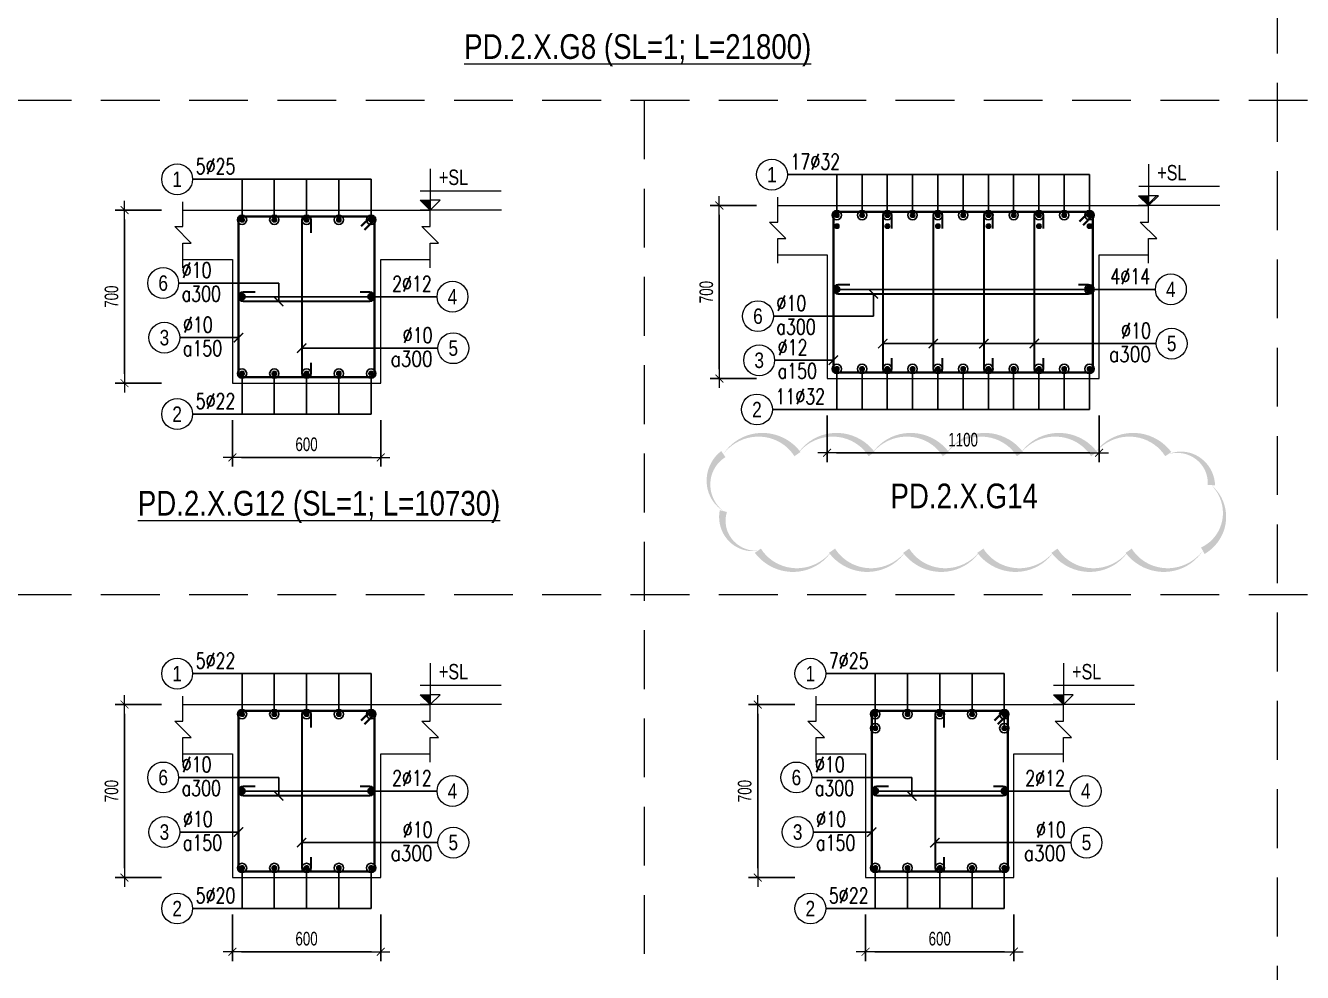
# Model space of a CAD drawing. Header units: millimetres. Extents: x 0 to 264070, y -218202 to 27271.
# Drawn here: x 232858 to 238024, y -173451 to -169621 of the extents above; entities that cross this region are included whole.
import ezdxf
from ezdxf.enums import TextEntityAlignment as Align

# ---------------------------------------------------------------- set-up
doc = ezdxf.new("R2010")
doc.units = ezdxf.units.MM
doc.header["$PDMODE"] = 3
doc.linetypes.add('HIDDEN2', pattern=[4.762499999999999, 3.175, -1.5875])
doc.layers.get('0').update_dxf_attribs({"lineweight": 20})
doc.layers.get('Defpoints').update_dxf_attribs({"color": 151, "lineweight": 9})
doc.layers.add('2020-08-14', color=6, linetype='Continuous', lineweight=20, plot=False)
for name, color, linetype, lineweight in [('NDC_S_ANNO', 7, 'Continuous', 20), ('NDC_S_CONTINUOUS', 3, 'Continuous', 20), ('NDC_S_DIM', 1, 'Continuous', 15), ('NDC_S_HIDDEN', 8, 'HIDDEN2', 13), ('NDC_S_REBAR', 4, 'Continuous', 35), ('NDC_S_STIRRUP', 4, 'Continuous', 40), ('NDC_S_TEXT SYMBOL', 7, 'Continuous', 20), ('NDC_S_THIN LINE', 8, 'Continuous', 9), ('NDC_S_VN TEXT', 7, 'Continuous', 20)]:
    doc.layers.add(name, color=color, linetype=linetype, lineweight=lineweight)
doc.styles.add('ARIAL', font='arial.ttf', dxfattribs={"width": 0.8})
doc.styles.add('NDC_ANNO', font='', dxfattribs={"width": 0.8})
doc.styles.add('NDC_DIM', font='', dxfattribs={"width": 0.75})
doc.styles.add('NDC_EN TXT', font='romans.shx', dxfattribs={"width": 0.8})
doc.styles.get('NDC_ANNO').set_extended_font_data('Dotum')
doc.styles.get('NDC_DIM').set_extended_font_data('Dotum')
doc.dimstyles.new('NDC_dim_25', dxfattribs={"dimscale": 25, "dimtxt": 2.2, "dimasz": 1.5, "dimexe": 1.5, "dimexo": 2.5, "dimgap": 1, "dimtad": 1, "dimdec": 0, "dimzin": 0, "dimdsep": 46, "dimtxsty": 'NDC_DIM', "dimblk": 'DIMMARK', "dimcen": 0.09, "dimdle": 1.2, "dimclrd": 1, "dimclre": 1, "dimclrt": 3, "dimadec": 0, "dimazin": 0, "dimtfac": 1, "dimtdec": 0, "dimtix": 1, "dimtofl": 0, "dimtmove": 0, "dimatfit": 3, "dimfxl": 6, "dimfxlon": 1, "dimtolj": 1, "dimtzin": 0, "dimarcsym": 0})

# ---------------------------------------------------------------- blocks, each defined once
blk = doc.blocks.new('kata_block_TD')
at = {"color": 6, "linetype": 'ByBlock', "lineweight": -2, "style": 'ARIAL', "width": 0.8}
blk.add_attdef('SECTDET2', text='', height=5, dxfattribs=at).set_placement((0, 7.970649532882817), align=Align.CENTER)
at = {"color": 0, "linetype": 'ByBlock', "lineweight": -2, "style": 'ARIAL', "width": 0.8}
blk.add_attdef('SECTDET1', text='', height=5, dxfattribs=at).set_placement((0, 1.470649532882817), align=Align.CENTER)
at = {"color": 3, "lineweight": 25, "style": 'ARIAL', "width": 0.8}
blk.add_attdef('SSCALE', text='', height=2.5, dxfattribs=at).set_placement((0, -3.998868953555331), align=Align.CENTER)
blk = doc.blocks.new('kata_block_CT')
at = {"layer": 'NDC_S_ANNO'}
blk.add_hatch(color=3, dxfattribs=at).paths.add_polyline_path([(0, 1.596954857557648), (-1.612010908633238, 1.596954857557648), (0, 0)])
at = {"layer": 'NDC_S_ANNO', "ltscale": 50}
h = blk.add_hatch(dxfattribs=at)
h.set_pattern_fill('ANSI31', color=256, scale=1.406250541793835, style=0)
h.set_pattern_definition([(45.00000000000001, (0, 5.456968210637569e-12), (-3.157122508925224, 3.157122508925225), [])])
h.paths.add_polyline_path([(0, 1.596954857557648), (0, 0), (1.612010908924276, 1.596954857557648)])
for p, q in [((-1.592704896858777, 3.140833880479477), (11.46947077315417, 3.140833880479477)), ((11.56125648126181, 5.456968210637569e-12), (-1.63869572513795, 5.456968210637569e-12))]:
    blk.add_line(p, q, dxfattribs=at)
for points in [[(0, 6.69495074864426), (0, 0)], [(0, 0), (-1.612010908924276, 1.596954857557648), (0, 1.596954857557648)], [(0, 0), (1.612010908924276, 1.596954857557648), (0, 1.596954857557648)]]:
    blk.add_lwpolyline(points, dxfattribs=at)
at = {"layer": 'NDC_S_ANNO', "color": 8, "ltscale": 50}
blk.add_lwpolyline([(0, 0), (-1.612010908633238, 1.596954857557648), (0, 1.596954857557648)], dxfattribs=at)
at = {"layer": 'NDC_S_TEXT SYMBOL', "color": 3, "style": 'NDC_ANNO', "width": 0.8}
blk.add_attdef('CT', (1.409564409346785, 4.068271311703938), '', height=2.5, dxfattribs=at)
blk = doc.blocks.new('DIMMARK')
at = {"layer": 'NDC_S_DIM', "color": 1}
blk.add_line((-1.5, 0), (1, 0), dxfattribs=at)
at = {"layer": 'NDC_S_DIM', "color": 2, "const_width": 0.1}
blk.add_lwpolyline([(-0.4242640687119285, -0.4242640687119285), (0.4242640687119285, 0.4242640687119285)], dxfattribs=at)
blk = doc.blocks.new('*D453')
at = {"layer": 'Defpoints', "color": 0, "transparency": 16777216}
for p in [(233695.0371410335, -171067.3845385319), (234295.0371410335, -171067.3845385319), (234295.0371410335, -171367.3845385319)]:
    blk.add_point(p, dxfattribs=at)
at = {"layer": 'NDC_S_DIM', "color": 1, "lineweight": -2, "transparency": 16777216}
for p, q in [((233695.0371410335, -171217.3845385319), (233695.0371410335, -171404.8845385319)), ((234295.0371410335, -171217.3845385319), (234295.0371410335, -171404.8845385319)), ((233732.5371410335, -171367.3845385319), (234257.5371410335, -171367.3845385319))]:
    blk.add_line(p, q, dxfattribs=at)
at = {"layer": 'NDC_S_DIM', "color": 1, "lineweight": -2, "transparency": 16777216, "xscale": 37.5, "yscale": 37.5, "zscale": 37.5, "rotation": 180}
blk.add_blockref('DIMMARK', (233695.0371410335, -171367.3845385319), dxfattribs=at)
at = {"layer": 'NDC_S_DIM', "color": 1, "lineweight": -2, "transparency": 16777216, "xscale": 37.5, "yscale": 37.5, "zscale": 37.5}
blk.add_blockref('DIMMARK', (234295.0371410335, -171367.3845385319), dxfattribs=at)
at = {"layer": 'NDC_S_DIM', "color": 3, "transparency": 16777216, "insert": (233995.0371410335, -171314.8845385319), "char_height": 55.00000000000001, "attachment_point": 5, "style": 'NDC_DIM'}
blk.add_mtext('\\A1;600', dxfattribs=at)
blk = doc.blocks.new('*D454')
at = {"layer": 'Defpoints', "color": 0, "transparency": 16777216}
for p in [(233764.7102655778, -170367.3845385319), (233258.7102655778, -171067.3845385319), (233764.7102655778, -171067.3845385319)]:
    blk.add_point(p, dxfattribs=at)
at = {"layer": 'NDC_S_DIM', "color": 1, "lineweight": -2, "transparency": 16777216}
for p, q in [((233408.7102655778, -170367.3845385319), (233221.2102655778, -170367.3845385319)), ((233258.7102655778, -170404.8845385319), (233258.7102655778, -171029.8845385319)), ((233408.7102655778, -171067.3845385319), (233221.2102655778, -171067.3845385319))]:
    blk.add_line(p, q, dxfattribs=at)
at = {"layer": 'NDC_S_DIM', "color": 1, "lineweight": -2, "transparency": 16777216, "xscale": 37.5, "yscale": 37.5, "zscale": 37.5}
for p, rotation in [((233258.7102655778, -170367.3845385319), 90), ((233258.7102655778, -171067.3845385319), 270)]:
    blk.add_blockref('DIMMARK', p, dxfattribs=dict(at, rotation=rotation))
at = {"layer": 'NDC_S_DIM', "color": 3, "transparency": 16777216, "insert": (233206.2102655778, -170717.3845385319), "char_height": 55.00000000000001, "attachment_point": 5, "rotation": 90, "style": 'NDC_DIM'}
blk.add_mtext('\\A1;700', dxfattribs=at)
blk = doc.blocks.new('kata_block_THEP')
at = {"layer": 'NDC_S_REBAR', "color": 0}
for p, q in [((-0.5, 0), (0.5, 0)), ((-0.3535533905960619, 0.353553390592424), (0.3535533905960619, -0.353553390592424)), ((0.3535533905960619, 0.353553390592424), (-0.3535533905960619, -0.353553390592424)), ((0, 0.5), (0, -0.5))]:
    blk.add_line(p, q, dxfattribs=at)
at = {"layer": 'NDC_S_REBAR', "color": 0, "const_width": 0.08333333333333334}
blk.add_lwpolyline([(-0.5, -1.818989403545856e-12, 1), (0.5000000000145519, -1.818989403545856e-12, 1), (-0.5, -1.818989403545856e-12, 1)], format="xyb", dxfattribs=at)
blk = doc.blocks.new('*U240')
blk.add_circle((-2.5, 0), 2.5)
at = {"layer": 'NDC_S_VN TEXT', "color": 3, "style": 'NDC_EN TXT', "width": 0.75}
blk.add_attdef('DK1', (0.5, 0.8455043070534884), '', height=2.5, dxfattribs=at)
at = {"layer": 'NDC_S_VN TEXT', "color": 7, "style": 'ARIAL', "width": 0.8}
blk.add_attdef('SH2', text='', height=2.5, dxfattribs=at).set_placement((-2.5, 0), align=Align.MIDDLE)
blk = doc.blocks.new('*U241')
blk.add_circle((-2.5, 0), 2.5)
at = {"layer": 'NDC_S_VN TEXT', "color": 3, "style": 'NDC_EN TXT', "width": 0.75}
for tag, p in [('DK1', (0.5, 0.8455043070534884)), ('KC1', (0.5, -2.972544307831413))]:
    blk.add_attdef(tag, p, '', height=2.5, dxfattribs=at)
at = {"layer": 'NDC_S_VN TEXT', "color": 7, "style": 'ARIAL', "width": 0.8}
blk.add_attdef('SH2', text='', height=2.5, dxfattribs=at).set_placement((-2.5, 0), align=Align.MIDDLE)
blk = doc.blocks.new('*U239')
blk.add_circle((2.5, 0), 2.5)
at = {"layer": 'NDC_S_VN TEXT', "color": 3, "style": 'NDC_EN TXT', "width": 0.75}
blk.add_attdef('DK2', text='', height=2.5, dxfattribs=at).set_placement((-0.85, 0.8455043070534884), align=Align.RIGHT)
at = {"layer": 'NDC_S_VN TEXT', "color": 7, "style": 'ARIAL', "width": 0.8}
blk.add_attdef('SH3', text='', height=2.5, dxfattribs=at).set_placement((2.5, 0), align=Align.MIDDLE)
blk = doc.blocks.new('*U321')
blk.add_circle((2.5, 0), 2.5)
at = {"layer": 'NDC_S_VN TEXT', "color": 3, "style": 'NDC_EN TXT'}
for tag, width, p in [('DK2', 0.75, (-0.85, 0.8455043070534884)), ('KC2', 0.8, (-0.85, -2.972544307831413))]:
    blk.add_attdef(tag, text='', height=2.5, dxfattribs=dict(at, width=width)).set_placement(p, align=Align.RIGHT)
at = {"layer": 'NDC_S_VN TEXT', "color": 7, "style": 'ARIAL', "width": 0.8}
blk.add_attdef('SH3', text='', height=2.5, dxfattribs=at).set_placement((2.5, 0), align=Align.MIDDLE)
blk = doc.blocks.new('*D463')
at = {"layer": 'Defpoints', "color": 0, "transparency": 16777216}
for p in [(233764.7102655778, -172367.3845385296), (233258.7102655778, -173067.3845385296), (233764.7102655778, -173067.3845385296)]:
    blk.add_point(p, dxfattribs=at)
at = {"layer": 'NDC_S_DIM', "color": 1, "lineweight": -2, "transparency": 16777216}
for p, q in [((233408.7102655778, -172367.3845385296), (233221.2102655778, -172367.3845385296)), ((233258.7102655778, -172404.8845385296), (233258.7102655778, -173029.8845385296)), ((233408.7102655778, -173067.3845385296), (233221.2102655778, -173067.3845385296))]:
    blk.add_line(p, q, dxfattribs=at)
at = {"layer": 'NDC_S_DIM', "color": 1, "lineweight": -2, "transparency": 16777216, "xscale": 37.5, "yscale": 37.5, "zscale": 37.5}
for p, rotation in [((233258.7102655778, -172367.3845385296), 90), ((233258.7102655778, -173067.3845385296), 270)]:
    blk.add_blockref('DIMMARK', p, dxfattribs=dict(at, rotation=rotation))
at = {"layer": 'NDC_S_DIM', "color": 3, "transparency": 16777216, "insert": (233206.2102655778, -172717.3845385296), "char_height": 55.00000000000001, "attachment_point": 5, "rotation": 90, "style": 'NDC_DIM'}
blk.add_mtext('\\A1;700', dxfattribs=at)
blk = doc.blocks.new('*D464')
at = {"layer": 'Defpoints', "color": 0, "transparency": 16777216}
for p in [(233695.0371410335, -173067.3845385296), (234295.0371410335, -173067.3845385296), (234295.0371410335, -173367.3845385296)]:
    blk.add_point(p, dxfattribs=at)
at = {"layer": 'NDC_S_DIM', "color": 1, "lineweight": -2, "transparency": 16777216}
for p, q in [((233695.0371410335, -173217.3845385296), (233695.0371410335, -173404.8845385296)), ((234295.0371410335, -173217.3845385296), (234295.0371410335, -173404.8845385296)), ((233732.5371410335, -173367.3845385296), (234257.5371410335, -173367.3845385296))]:
    blk.add_line(p, q, dxfattribs=at)
at = {"layer": 'NDC_S_DIM', "color": 1, "lineweight": -2, "transparency": 16777216, "xscale": 37.5, "yscale": 37.5, "zscale": 37.5, "rotation": 180}
blk.add_blockref('DIMMARK', (233695.0371410335, -173367.3845385296), dxfattribs=at)
at = {"layer": 'NDC_S_DIM', "color": 1, "lineweight": -2, "transparency": 16777216, "xscale": 37.5, "yscale": 37.5, "zscale": 37.5}
blk.add_blockref('DIMMARK', (234295.0371410335, -173367.3845385296), dxfattribs=at)
at = {"layer": 'NDC_S_DIM', "color": 3, "transparency": 16777216, "insert": (233995.0371410335, -173314.8845385296), "char_height": 55.00000000000001, "attachment_point": 5, "style": 'NDC_DIM'}
blk.add_mtext('\\A1;600', dxfattribs=at)
blk = doc.blocks.new('*D465')
at = {"layer": 'Defpoints', "color": 0, "transparency": 16777216}
for p in [(236256.5480784021, -173067.3845385296), (236856.5480784021, -173067.3845385296), (236856.5480784021, -173367.3845385296)]:
    blk.add_point(p, dxfattribs=at)
at = {"layer": 'NDC_S_DIM', "color": 1, "lineweight": -2, "transparency": 16777216}
for p, q in [((236256.5480784021, -173217.3845385296), (236256.5480784021, -173404.8845385296)), ((236856.5480784021, -173217.3845385296), (236856.5480784021, -173404.8845385296)), ((236294.0480784021, -173367.3845385296), (236819.0480784021, -173367.3845385296))]:
    blk.add_line(p, q, dxfattribs=at)
at = {"layer": 'NDC_S_DIM', "color": 1, "lineweight": -2, "transparency": 16777216, "xscale": 37.5, "yscale": 37.5, "zscale": 37.5, "rotation": 180}
blk.add_blockref('DIMMARK', (236256.5480784021, -173367.3845385296), dxfattribs=at)
at = {"layer": 'NDC_S_DIM', "color": 1, "lineweight": -2, "transparency": 16777216, "xscale": 37.5, "yscale": 37.5, "zscale": 37.5}
blk.add_blockref('DIMMARK', (236856.5480784021, -173367.3845385296), dxfattribs=at)
at = {"layer": 'NDC_S_DIM', "color": 3, "transparency": 16777216, "insert": (236556.5480784021, -173314.8845385296), "char_height": 55.00000000000001, "attachment_point": 5, "style": 'NDC_DIM'}
blk.add_mtext('\\A1;600', dxfattribs=at)
blk = doc.blocks.new('*D466')
at = {"layer": 'Defpoints', "color": 0, "transparency": 16777216}
for p in [(236326.2212029464, -172367.3845385296), (235820.2212029464, -173067.3845385296), (236326.2212029464, -173067.3845385296)]:
    blk.add_point(p, dxfattribs=at)
at = {"layer": 'NDC_S_DIM', "color": 1, "lineweight": -2, "transparency": 16777216}
for p, q in [((235970.2212029464, -172367.3845385296), (235782.7212029464, -172367.3845385296)), ((235820.2212029464, -172404.8845385296), (235820.2212029464, -173029.8845385296)), ((235970.2212029464, -173067.3845385296), (235782.7212029464, -173067.3845385296))]:
    blk.add_line(p, q, dxfattribs=at)
at = {"layer": 'NDC_S_DIM', "color": 1, "lineweight": -2, "transparency": 16777216, "xscale": 37.5, "yscale": 37.5, "zscale": 37.5}
for p, rotation in [((235820.2212029464, -172367.3845385296), 90), ((235820.2212029464, -173067.3845385296), 270)]:
    blk.add_blockref('DIMMARK', p, dxfattribs=dict(at, rotation=rotation))
at = {"layer": 'NDC_S_DIM', "color": 3, "transparency": 16777216, "insert": (235767.7212029464, -172717.3845385296), "char_height": 55.00000000000001, "attachment_point": 5, "rotation": 90, "style": 'NDC_DIM'}
blk.add_mtext('\\A1;700', dxfattribs=at)
blk = doc.blocks.new('*D934')
at = {"layer": 'Defpoints', "color": 0, "transparency": 16777216}
for p in [(236101.0742228311, -171048.7023031486), (237201.0742228311, -171048.7023031486), (237201.0742228311, -171348.7023031486)]:
    blk.add_point(p, dxfattribs=at)
at = {"layer": 'NDC_S_DIM', "color": 1, "lineweight": -2, "transparency": 16777216}
for p, q in [((236101.0742228311, -171198.7023031486), (236101.0742228311, -171386.2023031486)), ((237201.0742228311, -171198.7023031486), (237201.0742228311, -171386.2023031486)), ((236138.5742228311, -171348.7023031486), (237163.5742228311, -171348.7023031486))]:
    blk.add_line(p, q, dxfattribs=at)
at = {"layer": 'NDC_S_DIM', "color": 1, "lineweight": -2, "transparency": 16777216, "xscale": 37.5, "yscale": 37.5, "zscale": 37.5, "rotation": 180}
blk.add_blockref('DIMMARK', (236101.0742228311, -171348.7023031486), dxfattribs=at)
at = {"layer": 'NDC_S_DIM', "color": 1, "lineweight": -2, "transparency": 16777216, "xscale": 37.5, "yscale": 37.5, "zscale": 37.5}
blk.add_blockref('DIMMARK', (237201.0742228311, -171348.7023031486), dxfattribs=at)
at = {"layer": 'NDC_S_DIM', "color": 3, "transparency": 16777216, "insert": (236651.0742228311, -171296.2023031486), "char_height": 55.00000000000001, "attachment_point": 5, "style": 'NDC_DIM'}
blk.add_mtext('\\A1;1100', dxfattribs=at)
blk = doc.blocks.new('*D935')
at = {"layer": 'Defpoints', "color": 0, "transparency": 16777216}
for p in [(236170.7473473754, -170348.7023031486), (235664.7473473754, -171048.7023031486), (236170.7473473754, -171048.7023031486)]:
    blk.add_point(p, dxfattribs=at)
at = {"layer": 'NDC_S_DIM', "color": 1, "lineweight": -2, "transparency": 16777216}
for p, q in [((235814.7473473754, -170348.7023031486), (235627.2473473754, -170348.7023031486)), ((235664.7473473754, -170386.2023031486), (235664.7473473754, -171011.2023031486)), ((235814.7473473754, -171048.7023031486), (235627.2473473754, -171048.7023031486))]:
    blk.add_line(p, q, dxfattribs=at)
at = {"layer": 'NDC_S_DIM', "color": 1, "lineweight": -2, "transparency": 16777216, "xscale": 37.5, "yscale": 37.5, "zscale": 37.5}
for p, rotation in [((235664.7473473754, -170348.7023031486), 90), ((235664.7473473754, -171048.7023031486), 270)]:
    blk.add_blockref('DIMMARK', p, dxfattribs=dict(at, rotation=rotation))
at = {"layer": 'NDC_S_DIM', "color": 3, "transparency": 16777216, "insert": (235612.2473473754, -170698.7023031485), "char_height": 55.00000000000001, "attachment_point": 5, "rotation": 90, "style": 'NDC_DIM'}
blk.add_mtext('\\A1;700', dxfattribs=at)

msp = doc.modelspace()

# ---------------------------------------------------------------- linework, layer by layer
at = {"layer": '2020-08-14'}
msp.add_lwpolyline([(235681.054904684, -171354.2061621585, 0, 30, -0.52056705), (235981.054904684, -171354.2061621585, 0, 30, -0.52056705), (236281.054904684, -171354.2061621585, 0, 30, -0.52056705), (236581.054904684, -171354.2061621585, 0, 30, -0.52056705), (236881.054904684, -171354.2061621585, 0, 30, -0.52056705), (237181.054904684, -171354.2061621585, 0, 30, -0.52056705), (237481.054904684, -171354.2061621585, 0, 30, -0.52056705), (237655.3865106055, -171479.874556237, 0, 30, -0.52056705), (237620.6661577059, -171745.1542033373, 0, 30, -0.52056705), (237320.6661577059, -171745.1542033373, 0, 30, -0.52056705), (237020.6661577059, -171745.1542033373, 0, 30, -0.52056705), (236720.6661577059, -171745.1542033373, 0, 30, -0.52056705), (236420.6661577059, -171745.1542033373, 0, 30, -0.52056705), (236120.6661577059, -171745.1542033373, 0, 30, -0.52056705), (235820.6661577059, -171745.1542033373, 0, 30, -0.52056705), (235681.054904684, -171584.7654563592, 0, 30, -0.52056705)], format="xyseb", close=True, dxfattribs=at)
at = {"layer": 'NDC_S_CONTINUOUS'}
for points in [[(235901.0742228311, -170348.7023031486), (236101.0742228311, -170348.7023031486), (236101.0742228311, -170348.7023031486), (237201.0742228311, -170348.7023031486), (237201.0742228311, -170348.7023031486), (237401.0742228311, -170348.7023031486)], [(233495.0371410335, -170367.3845385319), (233695.0371410335, -170367.3845385319), (233695.0371410335, -170367.3845385319), (234295.0371410335, -170367.3845385319), (234295.0371410335, -170367.3845385319), (234495.0371410335, -170367.3845385319)], [(235901.0742228311, -170548.7023031486), (236101.0742228311, -170548.7023031486), (236101.0742228311, -171048.7023031486), (237201.0742228311, -171048.7023031486), (237201.0742228311, -170548.7023031486), (237401.0742228311, -170548.7023031486)], [(233495.0371410335, -170567.3845385319), (233695.0371410335, -170567.3845385319), (233695.0371410335, -171067.3845385319), (234295.0371410335, -171067.3845385319), (234295.0371410335, -170567.3845385319), (234495.0371410335, -170567.3845385319)], [(233495.0371410335, -172367.3845385296), (233695.0371410335, -172367.3845385296), (233695.0371410335, -172367.3845385296), (234295.0371410335, -172367.3845385296), (234295.0371410335, -172367.3845385296), (234495.0371410335, -172367.3845385296)], [(236056.5480784021, -172367.3845385296), (236256.5480784021, -172367.3845385296), (236256.5480784021, -172367.3845385296), (236856.5480784021, -172367.3845385296), (236856.5480784021, -172367.3845385296), (237056.5480784021, -172367.3845385296)], [(233495.0371410335, -172567.3845385296), (233695.0371410335, -172567.3845385296), (233695.0371410335, -173067.3845385296), (234295.0371410335, -173067.3845385296), (234295.0371410335, -172567.3845385296), (234495.0371410335, -172567.3845385296)], [(236056.5480784021, -172567.3845385296), (236256.5480784021, -172567.3845385296), (236256.5480784021, -173067.3845385296), (236856.5480784021, -173067.3845385296), (236856.5480784021, -172567.3845385296), (237056.5480784021, -172567.3845385296)]]:
    msp.add_lwpolyline(points, dxfattribs=at)
at = {"layer": 'NDC_S_HIDDEN', "ltscale": 75}
for p, q in [((237921.9401738237, -165923.3971106931), (237921.9401738237, -179923.3971106772)), ((243044.9620485608, -169923.3971106886), (225114.385486981, -169923.3971106886)), ((235360.4292364552, -169923.3971106886), (235360.4292364552, -179923.3971106772)), ((243044.9620485608, -171923.3971106863), (225114.385486981, -171923.3971106863))]:
    msp.add_line(p, q, dxfattribs=at)
at = {"layer": 'NDC_S_REBAR'}
for points in [[(234013.4071831276, -170459.7292284652), (234013.4071831276, -170410.8160586554, 0.9999999999999999), (233976.5431831276, -170410.8160586554), (233976.5431831276, -171023.9525385319, 0.9999999999999999), (234013.4071831276, -171023.9525385319), (234013.4071831276, -170984.695647523, -0.414213562)], [(236362.7732193044, -170441.0469930819), (236362.7732193044, -170392.1338232721, 0.9999999999999999), (236325.9092193044, -170392.1338232721), (236325.9092193044, -171005.2703031485, 0.9999999999999999), (236362.7732193044, -171005.2703031485), (236362.7732193044, -170966.0134121397, -0.414213562)], [(236567.1732193044, -170441.0469930819), (236567.1732193044, -170392.1338232721, 0.9999999999999999), (236530.3092193044, -170392.1338232721), (236530.3092193044, -171005.2703031485, 0.9999999999999999), (236567.1732193044, -171005.2703031485), (236567.1732193044, -170966.0134121397, -0.414213562)], [(236771.5732193125, -170441.046993082), (236771.5732193125, -170392.1338232721, 0.9999999999999999), (236734.7092193125, -170392.1338232721), (236734.7092193125, -171005.2703031486, 0.9999999999999999), (236771.5732193125, -171005.2703031486), (236771.5732193125, -170966.0134121398, -0.414213562)], [(236975.9732193125, -170441.046993082), (236975.9732193125, -170392.1338232721, 0.9999999999999999), (236939.1092193125, -170392.1338232721), (236939.1092193125, -171005.2703031486, 0.9999999999999999), (236975.9732193125, -171005.2703031486), (236975.9732193125, -170966.0134121398, -0.414213562)], [(236193.4193926409, -170669.2703031486), (236144.5062228311, -170669.2703031486, 0.9999999999999999), (236144.5062228311, -170706.1343031487), (237157.642222831, -170706.1343031487, 0.9999999999999999), (237157.642222831, -170669.2703031486), (237118.3853318222, -170669.2703031486, -0.414213562)], [(233787.3823108434, -170698.9525385319), (233738.4691410335, -170698.9525385319, 0.9999999999999999), (233738.4691410335, -170735.816538532), (234251.6051410334, -170735.816538532, 0.9999999999999999), (234251.6051410334, -170698.9525385319), (234212.3482500246, -170698.9525385319, -0.414213562)], [(234013.4071831276, -172459.7292284629), (234013.4071831276, -172410.8160586531, 0.9999999999999999), (233976.5431831276, -172410.8160586531), (233976.5431831276, -173023.9525385296, 0.9999999999999999), (234013.4071831276, -173023.9525385296), (234013.4071831276, -172984.6956475207, -0.414213562)], [(236574.9181204962, -172459.729228463), (236574.9181204962, -172410.8160586531, 0.9999999999999999), (236538.0541204961, -172410.8160586531), (236538.0541204961, -173023.9525385296, 0.9999999999999999), (236574.9181204962, -173023.9525385296), (236574.9181204962, -172984.6956475208, -0.414213562)], [(233787.3823108434, -172698.9525385296), (233738.4691410335, -172698.9525385296, 0.9999999999999999), (233738.4691410335, -172735.8165385297), (234251.6051410334, -172735.8165385297, 0.9999999999999999), (234251.6051410334, -172698.9525385296), (234212.3482500246, -172698.9525385296, -0.414213562)], [(236348.8932482119, -172698.9525385296), (236299.9800784021, -172698.9525385296, 0.9999999999999999), (236299.9800784021, -172735.8165385297), (236813.116078402, -172735.8165385297, 0.9999999999999999), (236813.116078402, -172698.9525385296), (236773.8591873932, -172698.9525385296, -0.414213562)]]:
    msp.add_lwpolyline(points, format="xyb", dxfattribs=at)
at = {"layer": 'NDC_S_STIRRUP'}
for points in [[(234216.0371410335, -170432.3845385319), (234256.0371410335, -170392.3845385319, -0.414213562), (234270.0371410335, -170406.3845385319), (234270.0371410335, -171028.3845385319, -0.414213562), (234256.0371410335, -171042.3845385319), (233734.0371410335, -171042.3845385319, -0.414213562), (233720.0371410335, -171028.3845385319), (233720.0371410335, -170406.3845385319, -0.414213562), (233734.0371410335, -170392.3845385319), (234256.0371410335, -170392.3845385319, -0.414213562), (234270.0371410335, -170406.3845385319), (234230.0371410335, -170446.3845385319)], [(237122.0742228311, -170413.7023031486), (237162.0742228311, -170373.7023031486, -0.414213562), (237176.0742228311, -170387.7023031486), (237176.0742228311, -171009.7023031486, -0.414213562), (237162.0742228311, -171023.7023031486), (236140.0742228311, -171023.7023031486, -0.414213562), (236126.0742228311, -171009.7023031486), (236126.0742228311, -170387.7023031486, -0.414213562), (236140.0742228311, -170373.7023031486), (237162.0742228311, -170373.7023031486, -0.414213562), (237176.0742228311, -170387.7023031486), (237136.0742228311, -170427.7023031486)], [(234216.0371410335, -172432.3845385296), (234256.0371410335, -172392.3845385296, -0.414213562), (234270.0371410335, -172406.3845385296), (234270.0371410335, -173028.3845385296, -0.414213562), (234256.0371410335, -173042.3845385296), (233734.0371410335, -173042.3845385296, -0.414213562), (233720.0371410335, -173028.3845385296), (233720.0371410335, -172406.3845385296, -0.414213562), (233734.0371410335, -172392.3845385296), (234256.0371410335, -172392.3845385296, -0.414213562), (234270.0371410335, -172406.3845385296), (234230.0371410335, -172446.3845385296)], [(236777.5480784021, -172432.3845385296), (236817.5480784021, -172392.3845385296, -0.414213562), (236831.5480784021, -172406.3845385296), (236831.5480784021, -173028.3845385296, -0.414213562), (236817.5480784021, -173042.3845385296), (236295.5480784021, -173042.3845385296, -0.414213562), (236281.5480784021, -173028.3845385296), (236281.5480784021, -172406.3845385296, -0.414213562), (236295.5480784021, -172392.3845385296), (236817.5480784021, -172392.3845385296, -0.414213562), (236831.5480784021, -172406.3845385296), (236791.5480784021, -172446.3845385296)]]:
    msp.add_lwpolyline(points, format="xyb", dxfattribs=at)
at = {"layer": 'NDC_S_THIN LINE'}
for points in [[(233495.0371410335, -170600.7178718653), (233495.0371410335, -170500.7178718653), (233528.3704743668, -170500.7178718653), (233461.7038077002, -170434.0512051986), (233495.0371410335, -170434.0512051986), (233495.0371410335, -170334.0512051986)], [(234495.0371410335, -170600.7178718653), (234495.0371410335, -170500.7178718653), (234528.3704743668, -170500.7178718653), (234461.7038077002, -170434.0512051986), (234495.0371410335, -170434.0512051986), (234495.0371410335, -170334.0512051986)], [(235901.0742228311, -170582.0356364819), (235901.0742228311, -170482.0356364819), (235934.4075561644, -170482.0356364819), (235867.7408894977, -170415.3689698153), (235901.0742228311, -170415.3689698153), (235901.0742228311, -170315.3689698153)], [(237401.0742228311, -170582.0356364819), (237401.0742228311, -170482.0356364819), (237434.4075561644, -170482.0356364819), (237367.7408894977, -170415.3689698153), (237401.0742228311, -170415.3689698153), (237401.0742228311, -170315.3689698153)], [(233495.0371410335, -172600.717871863), (233495.0371410335, -172500.717871863), (233528.3704743668, -172500.717871863), (233461.7038077002, -172434.0512051963), (233495.0371410335, -172434.0512051963), (233495.0371410335, -172334.0512051963)], [(234495.0371410335, -172600.717871863), (234495.0371410335, -172500.717871863), (234528.3704743668, -172500.717871863), (234461.7038077002, -172434.0512051963), (234495.0371410335, -172434.0512051963), (234495.0371410335, -172334.0512051963)], [(236056.5480784021, -172600.717871863), (236056.5480784021, -172500.717871863), (236089.8814117354, -172500.717871863), (236023.2147450687, -172434.0512051963), (236056.5480784021, -172434.0512051963), (236056.5480784021, -172334.0512051963)], [(237056.5480784021, -172600.717871863), (237056.5480784021, -172500.717871863), (237089.8814117354, -172500.717871863), (237023.2147450687, -172434.0512051963), (237056.5480784021, -172434.0512051963), (237056.5480784021, -172334.0512051963)]]:
    msp.add_lwpolyline(points, dxfattribs=at)

# ---------------------------------------------------------------- block references
at = {"layer": 'NDC_S_REBAR', "color": 3, "xscale": 22, "yscale": 22, "zscale": 22}
for p in [(233734.0371410335, -170406.3845385319), (233734.0371410335, -170717.3845385319), (233734.0371410335, -171028.3845385319), (233734.0371410335, -172406.3845385296), (236295.5480784021, -172406.3845385296), (233734.0371410335, -172717.3845385296), (236295.5480784021, -172717.3845385296), (233734.0371410335, -173028.3845385296), (236295.5480784021, -173028.3845385296)]:
    msp.add_blockref('kata_block_THEP', p, dxfattribs=at)
at = {"layer": 'NDC_S_REBAR', "xscale": 22, "yscale": 22, "zscale": 22}
for p in [(233864.5371410335, -170406.3845385319), (233995.0371410335, -170406.3845385319), (234125.5371410335, -170406.3845385319), (234256.0371410335, -170406.3845385319), (236140.0742228311, -170387.7023031486), (236242.2742228311, -170387.7023031486), (236344.474222831, -170387.7023031486), (236446.6742228311, -170387.7023031486), (236548.874222831, -170387.7023031486), (236651.0742228311, -170387.7023031486), (236753.2742228311, -170387.7023031486), (236855.474222831, -170387.7023031486), (236957.6742228311, -170387.7023031486), (237059.874222831, -170387.7023031486), (237162.0742228311, -170387.7023031486), (236140.0742228311, -170432.2391084141), (236344.474222831, -170432.2391084141), (236548.874222831, -170432.2391084141), (236753.2742228311, -170432.2391084141), (236957.6742228311, -170432.2391084141), (237162.0742228311, -170432.2391084141), (234256.0371410335, -170717.3845385319), (236140.0742228311, -170687.7023031486), (237162.0742228311, -170687.7023031486), (233864.5371410335, -171028.3845385319), (233995.0371410335, -171028.3845385319), (234125.5371410335, -171028.3845385319), (234256.0371410335, -171028.3845385319), (236140.0742228311, -171009.7023031486), (236242.2742228311, -171009.7023031486), (236344.474222831, -171009.7023031486), (236446.6742228311, -171009.7023031486), (236548.874222831, -171009.7023031486), (236651.0742228311, -171009.7023031486), (236753.2742228311, -171009.7023031486), (236855.474222831, -171009.7023031486), (236957.6742228311, -171009.7023031486), (237059.874222831, -171009.7023031486), (237162.0742228311, -171009.7023031486), (233864.5371410335, -172406.3845385296), (233995.0371410335, -172406.3845385296), (234125.5371410335, -172406.3845385296), (234256.0371410335, -172406.3845385296), (236426.0480784021, -172406.3845385296), (236556.5480784021, -172406.3845385296), (236687.0480784021, -172406.3845385296), (236817.5480784021, -172406.3845385296), (236295.5480784021, -172463.1953684162), (236817.5480784021, -172463.1953684162), (234256.0371410335, -172717.3845385296), (236817.5480784021, -172717.3845385296), (233864.5371410335, -173028.3845385296), (233995.0371410335, -173028.3845385296), (234125.5371410335, -173028.3845385296), (234256.0371410335, -173028.3845385296), (236426.0480784021, -173028.3845385296), (236556.5480784021, -173028.3845385296), (236687.0480784021, -173028.3845385296), (236817.5480784021, -173028.3845385296)]:
    msp.add_blockref('kata_block_THEP', p, dxfattribs=at)
at = {"layer": 'NDC_S_THIN LINE', "xscale": 25, "yscale": 25, "zscale": 25}
for name, p, values in [('*U240', (235940.0742228311, -170223.7023031486), {'SH2': '1', 'DK1': '17%%c32'}), ('*U240', (233534.0371410335, -170242.3845385319), {'SH2': '1', 'DK1': '5%%c25'}), ('*U241', (233477.5371410335, -170662.3845385319), {'SH2': '6', 'DK1': '%%c10', 'KC1': 'a300'}), ('*U239', (237428.9644666286, -170687.7023031486), {'SH3': '4', 'DK2': '4%%c14'}), ('*U239', (234522.927384831, -170717.3845385319), {'SH3': '4', 'DK2': '2%%c12'}), ('*U241', (235883.5742228309, -170796.1936699357), {'SH2': '6', 'DK1': '%%c10', 'KC1': 'a300'}), ('*U241', (233482.5371410335, -170883.2052091415), {'SH2': '3', 'DK1': '%%c10', 'KC1': 'a150'}), ('*U321', (237432.1304216953, -170907.1694313279), {'SH3': '5', 'DK2': '%%c10', 'KC2': 'a300'}), ('*U321', (234526.0933398977, -170925.8516667112), {'SH3': '5', 'DK2': '%%c10', 'KC2': 'a300'}), ('*U241', (235888.5742228311, -170974.6683719172), {'SH2': '3', 'DK1': '%%c12', 'KC1': 'a150'}), ('*U240', (233534.0371410335, -171192.3845385319), {'SH2': '2', 'DK1': '5%%c22'}), ('*U240', (235879.3545880113, -171173.7023031486), {'SH2': '2', 'DK1': '11%%c32'}), ('*U240', (233534.0371410335, -172242.3845385296), {'SH2': '1', 'DK1': '5%%c22'}), ('*U240', (236095.5480784021, -172242.3845385296), {'SH2': '1', 'DK1': '7%%c25'}), ('*U241', (233477.5371410335, -172662.3845385296), {'SH2': '6', 'DK1': '%%c10', 'KC1': 'a300'}), ('*U241', (236039.0480784021, -172662.3845385296), {'SH2': '6', 'DK1': '%%c10', 'KC1': 'a300'}), ('*U239', (234522.927384831, -172717.3845385296), {'SH3': '4', 'DK2': '2%%c12'}), ('*U239', (237084.4383221996, -172717.3845385296), {'SH3': '4', 'DK2': '2%%c12'}), ('*U241', (233482.5371410335, -172883.2052091392), {'SH2': '3', 'DK1': '%%c10', 'KC1': 'a150'}), ('*U241', (236044.0480784021, -172883.2052091392), {'SH2': '3', 'DK1': '%%c10', 'KC1': 'a150'}), ('*U321', (234526.0933398977, -172925.8516667089), {'SH3': '5', 'DK2': '%%c10', 'KC2': 'a300'}), ('*U321', (237087.6042772663, -172925.851666709), {'SH3': '5', 'DK2': '%%c10', 'KC2': 'a300'}), ('*U240', (233534.0371410335, -173192.3845385296), {'SH2': '2', 'DK1': '5%%c20'}), ('*U240', (236095.5480784021, -173192.3845385296), {'SH2': '2', 'DK1': '5%%c22'})]:
    msp.add_blockref(name, p, dxfattribs=at).add_auto_attribs(values)
at = {"layer": 'NDC_S_VN TEXT'}
ref = msp.add_blockref('kata_block_TD', (235334.7470211939, -169784.9061295378), dxfattribs=dict(at, xscale=20, yscale=20, zscale=20))
ref.add_attrib('SECTDET1', '%%uPD.2.X.G8 (SL=1; L=21800)', dxfattribs={"layer": '0', "color": 0, "linetype": 'ByBlock', "lineweight": -2, "height": 100, "style": 'ARIAL', "width": 0.8}).set_placement((235334.7470211939, -169755.4931388801), align=Align.CENTER)
at = {"layer": 'NDC_S_VN TEXT', "xscale": 25, "yscale": 25, "zscale": 25}
for p in [(234495.0371410335, -170367.3845385319), (237401.0742228311, -170348.7023031486), (234495.0371410335, -172367.3845385296), (237056.5480784021, -172367.3845385296)]:
    msp.add_blockref('kata_block_CT', p, dxfattribs=at).add_auto_attribs({'CT': '+SL'})
at = {"layer": 'NDC_S_VN TEXT'}
ref = msp.add_blockref('kata_block_TD', (236655.418256907, -171602.8918343268), dxfattribs=dict(at, xscale=20, yscale=20, zscale=20))
ref.add_attrib('SECTDET1', 'PD.2.X.G14', dxfattribs={"layer": '0', "color": 0, "linetype": 'ByBlock', "lineweight": -2, "height": 100, "style": 'ARIAL', "width": 0.8}).set_placement((236655.418256907, -171573.4788436692), align=Align.CENTER)
ref = msp.add_blockref('kata_block_TD', (234045.6298972783, -171632.2901854689), dxfattribs=dict(at, xscale=20, yscale=20, zscale=20))
ref.add_attrib('SECTDET1', '%%uPD.2.X.G12 (SL=1; L=10730)', dxfattribs={"layer": '0', "color": 0, "linetype": 'ByBlock', "lineweight": -2, "height": 100, "style": 'ARIAL', "width": 0.8}).set_placement((234045.6298972783, -171602.8771948112), align=Align.CENTER)

# ---------------------------------------------------------------- dimensions: what is measured, and where the dimension line sits
at = {"layer": 'NDC_S_DIM'}
for base, p1, p2, picture, middle in [((233258.7102655778, -171067.3845385319), (233764.7102655778, -170367.3845385319), (233764.7102655778, -171067.3845385319), '*D454', (233206.2102655778, -170717.3845385319)), ((235664.7473473754, -171048.7023031486), (236170.7473473754, -170348.7023031486), (236170.7473473754, -171048.7023031486), '*D935', (235612.2473473754, -170698.7023031485)), ((233258.7102655778, -173067.3845385296), (233764.7102655778, -172367.3845385296), (233764.7102655778, -173067.3845385296), '*D463', (233206.2102655778, -172717.3845385296)), ((235820.2212029464, -173067.3845385296), (236326.2212029464, -172367.3845385296), (236326.2212029464, -173067.3845385296), '*D466', (235767.7212029464, -172717.3845385296))]:
    dim = msp.add_linear_dim(base=base, p1=p1, p2=p2, angle=270, dimstyle='NDC_dim_25', dxfattribs=at)
    dim.commit()
    dim.dimension.update_dxf_attribs({"geometry": picture, "text_midpoint": middle})
for base, p1, p2, picture, middle in [((234295.0371410335, -171367.3845385319), (233695.0371410335, -171067.3845385319), (234295.0371410335, -171067.3845385319), '*D453', (233995.0371410335, -171314.8845385319)), ((237201.0742228311, -171348.7023031486), (236101.0742228311, -171048.7023031486), (237201.0742228311, -171048.7023031486), '*D934', (236651.0742228311, -171296.2023031486)), ((234295.0371410335, -173367.3845385296), (233695.0371410335, -173067.3845385296), (234295.0371410335, -173067.3845385296), '*D464', (233995.0371410335, -173314.8845385296)), ((236856.5480784021, -173367.3845385296), (236256.5480784021, -173067.3845385296), (236856.5480784021, -173067.3845385296), '*D465', (236556.5480784021, -173314.8845385296))]:
    dim = msp.add_linear_dim(base=base, p1=p1, p2=p2, dimstyle='NDC_dim_25', dxfattribs=at)
    dim.commit()
    dim.dimension.update_dxf_attribs({"geometry": picture, "text_midpoint": middle})

# ---------------------------------------------------------------- leaders
at = {"layer": 'NDC_S_THIN LINE'}
for points, override in [([(233734.0371410335, -170406.3845385319), (233734.0371410335, -170242.3845385319), (233534.0371410335, -170242.3845385319)], {"dimldrblk": 'DotBlank'}), ([(233864.5371410335, -170406.3845385319), (233864.5371410335, -170242.3845385319), (233534.0371410335, -170242.3845385319)], {"dimldrblk": 'DotBlank'}), ([(233995.0371410335, -170406.3845385319), (233995.0371410335, -170242.3845385319), (233534.0371410335, -170242.3845385319)], {"dimldrblk": 'DotBlank'}), ([(234125.5371410335, -170406.3845385319), (234125.5371410335, -170242.3845385319), (233534.0371410335, -170242.3845385319)], {"dimldrblk": 'DotBlank'}), ([(234256.0371410335, -170406.3845385319), (234256.0371410335, -170242.3845385319), (233534.0371410335, -170242.3845385319)], {"dimldrblk": 'DotBlank'}), ([(236140.0742228311, -170387.7023031486), (236140.0742228311, -170223.7023031486), (235940.0742228311, -170223.7023031486)], {"dimldrblk": 'DotBlank'}), ([(237162.0742228311, -170387.7023031486), (237162.0742228311, -170223.7023031486), (235940.0742228311, -170223.7023031486)], {"dimldrblk": 'DotBlank'}), ([(236242.2742228311, -170387.7023031486), (236242.2742228311, -170223.7023031486), (236042.2742228311, -170223.7023031486)], {"dimldrblk": 'DotBlank'}), ([(236344.474222831, -170387.7023031486), (236344.474222831, -170223.7023031486), (236144.474222831, -170223.7023031486)], {"dimldrblk": 'DotBlank'}), ([(236446.6742228311, -170387.7023031486), (236446.6742228311, -170223.7023031486), (236246.6742228311, -170223.7023031486)], {"dimldrblk": 'DotBlank'}), ([(236548.874222831, -170387.7023031486), (236548.874222831, -170223.7023031486), (236348.874222831, -170223.7023031486)], {"dimldrblk": 'DotBlank'}), ([(236651.0742228311, -170387.7023031486), (236651.0742228311, -170223.7023031486), (236451.0742228311, -170223.7023031486)], {"dimldrblk": 'DotBlank'}), ([(236753.2742228311, -170387.7023031486), (236753.2742228311, -170223.7023031486), (236553.2742228311, -170223.7023031486)], {"dimldrblk": 'DotBlank'}), ([(236855.474222831, -170387.7023031486), (236855.474222831, -170223.7023031486), (236655.474222831, -170223.7023031486)], {"dimldrblk": 'DotBlank'}), ([(236957.6742228311, -170387.7023031486), (236957.6742228311, -170223.7023031486), (236757.6742228311, -170223.7023031486)], {"dimldrblk": 'DotBlank'}), ([(237059.874222831, -170387.7023031486), (237059.874222831, -170223.7023031486), (236859.874222831, -170223.7023031486)], {"dimldrblk": 'DotBlank'}), ([(233882.3704743668, -170737.3845385319), (233882.3704743668, -170662.3845385319), (233477.5371410335, -170662.3845385319)], {"dimldrblk": 'ArchTick'}), ([(237162.0742228312, -170687.7023031486), (237343.8936852604, -170687.7023031486), (237428.9644666286, -170687.7023031486)], {"dimldrblk": 'DotBlank'}), ([(233734.0371410335, -170717.3845385319), (234262.0371410335, -170717.3845385319)], {"dimasz": 1, "dimldrblk": 'DotBlank'}), ([(234256.0371410335, -170717.3845385319), (233734.0371410335, -170717.3845385319)], {"dimasz": 1, "dimldrblk": 'DotBlank'}), ([(234256.0371410335, -170717.3845385319), (234522.927384831, -170717.3845385319)], {"dimldrblk": 'DotSmall'}), ([(236288.4075561642, -170706.1343031487), (236288.4075561643, -170796.1936699357), (235883.5742228309, -170796.1936699357)], {"dimldrblk": 'ArchTick'}), ([(236140.0742228311, -170687.7023031486), (237168.0742228311, -170687.7023031486)], {"dimasz": 1, "dimldrblk": 'DotBlank'}), ([(237162.0742228311, -170687.7023031486), (236140.0742228311, -170687.7023031486)], {"dimasz": 1, "dimldrblk": 'DotBlank'}), ([(233720.0371410335, -170883.2052091415), (233482.5371410335, -170883.2052091415)], {"dimldrblk": 'ArchTick'}), ([(233975.0371410336, -170925.8516667112), (234526.0933398977, -170925.8516667112)], {"dimldrblk": 'ArchTick'}), ([(236325.9092193044, -170907.1694313279), (237432.1304216953, -170907.1694313279)], {"dimldrblk": 'ArchTick'}), ([(236530.3092193044, -170907.1694313279), (237023.3304216872, -170907.1694313279)], {"dimldrblk": 'ArchTick'}), ([(236734.7092193125, -170907.1694313279), (237227.7304216953, -170907.1694313279)], {"dimldrblk": 'ArchTick'}), ([(236939.1092193125, -170907.1694313279), (237432.1304216953, -170907.1694313279)], {"dimldrblk": 'ArchTick'}), ([(236126.0742228311, -170974.6683719172), (235888.5742228311, -170974.6683719172)], {"dimldrblk": 'ArchTick'}), ([(233734.0371410335, -171028.3845385319), (233734.0371410335, -171192.3845385319), (233534.0371410335, -171192.3845385319)], {"dimldrblk": 'DotBlank'}), ([(233864.5371410335, -171028.3845385319), (233864.5371410335, -171192.3845385319), (233534.0371410335, -171192.3845385319)], {"dimldrblk": 'DotBlank'}), ([(233995.0371410335, -171028.3845385319), (233995.0371410335, -171192.3845385319), (233534.0371410335, -171192.3845385319)], {"dimldrblk": 'DotBlank'}), ([(234125.5371410335, -171028.3845385319), (234125.5371410335, -171192.3845385319), (233534.0371410335, -171192.3845385319)], {"dimldrblk": 'DotBlank'}), ([(234256.0371410335, -171028.3845385319), (234256.0371410335, -171192.3845385319), (233534.0371410335, -171192.3845385319)], {"dimldrblk": 'DotBlank'}), ([(236140.0742228311, -171009.7023031486), (236140.0742228311, -171173.7023031486), (235879.3545880113, -171173.7023031486)], {"dimldrblk": 'DotBlank'}), ([(237162.0742228311, -171009.7023031486), (237162.0742228311, -171173.7023031486), (235879.3545880113, -171173.7023031486)], {"dimldrblk": 'DotBlank'}), ([(236242.2742228311, -171009.7023031486), (236242.2742228311, -171173.7023031486), (236042.2742228311, -171173.7023031486)], {"dimldrblk": 'DotBlank'}), ([(236344.474222831, -171009.7023031486), (236344.474222831, -171173.7023031486), (236144.474222831, -171173.7023031486)], {"dimldrblk": 'DotBlank'}), ([(236446.6742228311, -171009.7023031486), (236446.6742228311, -171173.7023031486), (236246.6742228311, -171173.7023031486)], {"dimldrblk": 'DotBlank'}), ([(236548.874222831, -171009.7023031486), (236548.874222831, -171173.7023031486), (236348.874222831, -171173.7023031486)], {"dimldrblk": 'DotBlank'}), ([(236651.0742228311, -171009.7023031486), (236651.0742228311, -171173.7023031486), (236451.0742228311, -171173.7023031486)], {"dimldrblk": 'DotBlank'}), ([(236753.2742228311, -171009.7023031486), (236753.2742228311, -171173.7023031486), (236553.2742228311, -171173.7023031486)], {"dimldrblk": 'DotBlank'}), ([(236855.474222831, -171009.7023031486), (236855.474222831, -171173.7023031486), (236655.474222831, -171173.7023031486)], {"dimldrblk": 'DotBlank'}), ([(236957.6742228311, -171009.7023031486), (236957.6742228311, -171173.7023031486), (236757.6742228311, -171173.7023031486)], {"dimldrblk": 'DotBlank'}), ([(237059.874222831, -171009.7023031486), (237059.874222831, -171173.7023031486), (236859.874222831, -171173.7023031486)], {"dimldrblk": 'DotBlank'}), ([(234256.0371410335, -172406.3845385296), (234256.0371410335, -172242.3845385296), (233534.0371410335, -172242.3845385296)], {"dimldrblk": 'DotBlank'}), ([(234125.5371410335, -172406.3845385296), (234125.5371410335, -172242.3845385296), (233534.0371410335, -172242.3845385296)], {"dimldrblk": 'DotBlank'}), ([(233995.0371410335, -172406.3845385296), (233995.0371410335, -172242.3845385296), (233534.0371410335, -172242.3845385296)], {"dimldrblk": 'DotBlank'}), ([(233864.5371410335, -172406.3845385296), (233864.5371410335, -172242.3845385296), (233534.0371410335, -172242.3845385296)], {"dimldrblk": 'DotBlank'}), ([(233734.0371410335, -172406.3845385296), (233734.0371410335, -172242.3845385296), (233534.0371410335, -172242.3845385296)], {"dimldrblk": 'DotBlank'}), ([(236295.5480784021, -172406.3845385296), (236295.5480784021, -172242.3845385296), (236095.5480784021, -172242.3845385296)], {"dimldrblk": 'DotBlank'}), ([(236426.0480784021, -172406.3845385296), (236426.0480784021, -172242.3845385296), (236095.5480784021, -172242.3845385296)], {"dimldrblk": 'DotBlank'}), ([(236556.5480784021, -172406.3845385296), (236556.5480784021, -172242.3845385296), (236095.5480784021, -172242.3845385296)], {"dimldrblk": 'DotBlank'}), ([(236687.0480784021, -172406.3845385296), (236687.0480784021, -172242.3845385296), (236095.5480784021, -172242.3845385296)], {"dimldrblk": 'DotBlank'}), ([(236817.5480784021, -172406.3845385296), (236817.5480784021, -172242.3845385296), (236095.5480784021, -172242.3845385296)], {"dimldrblk": 'DotBlank'}), ([(236295.5480784021, -172463.1953684162), (236295.5480784021, -172242.3845385296), (236095.5480784021, -172242.3845385296)], {"dimldrblk": 'DotBlank'}), ([(236817.5480784021, -172463.1953684162), (236817.5480784021, -172242.3845385296), (236095.5480784021, -172242.3845385296)], {"dimldrblk": 'DotBlank'}), ([(233882.3704743668, -172737.3845385296), (233882.3704743668, -172662.3845385296), (233477.5371410335, -172662.3845385296)], {"dimldrblk": 'ArchTick'}), ([(236443.8814117354, -172737.3845385296), (236443.8814117354, -172662.3845385296), (236039.0480784021, -172662.3845385296)], {"dimldrblk": 'ArchTick'}), ([(233734.0371410335, -172717.3845385296), (234262.0371410335, -172717.3845385296)], {"dimasz": 1, "dimldrblk": 'DotBlank'}), ([(234256.0371410335, -172717.3845385296), (233734.0371410335, -172717.3845385296)], {"dimasz": 1, "dimldrblk": 'DotBlank'}), ([(234256.0371410335, -172717.3845385296), (234522.927384831, -172717.3845385296)], {"dimldrblk": 'DotSmall'}), ([(236295.5480784021, -172717.3845385296), (236823.5480784021, -172717.3845385296)], {"dimasz": 1, "dimldrblk": 'DotBlank'}), ([(236817.5480784021, -172717.3845385296), (236295.5480784021, -172717.3845385296)], {"dimasz": 1, "dimldrblk": 'DotBlank'}), ([(236817.5480784021, -172717.3845385296), (237084.4383221996, -172717.3845385296)], {"dimldrblk": 'DotSmall'}), ([(233720.0371410335, -172883.2052091392), (233482.5371410335, -172883.2052091392)], {"dimldrblk": 'ArchTick'}), ([(236281.5480784021, -172883.2052091392), (236044.0480784021, -172883.2052091392)], {"dimldrblk": 'ArchTick'}), ([(233975.0371410336, -172925.8516667089), (234526.0933398977, -172925.8516667089)], {"dimldrblk": 'ArchTick'}), ([(236536.5480784021, -172925.851666709), (237087.6042772663, -172925.851666709)], {"dimldrblk": 'ArchTick'}), ([(234256.0371410335, -173028.3845385296), (234256.0371410335, -173192.3845385296), (233534.0371410335, -173192.3845385296)], {"dimldrblk": 'DotBlank'}), ([(234125.5371410335, -173028.3845385296), (234125.5371410335, -173192.3845385296), (233534.0371410335, -173192.3845385296)], {"dimldrblk": 'DotBlank'}), ([(233995.0371410335, -173028.3845385296), (233995.0371410335, -173192.3845385296), (233534.0371410335, -173192.3845385296)], {"dimldrblk": 'DotBlank'}), ([(233864.5371410335, -173028.3845385296), (233864.5371410335, -173192.3845385296), (233534.0371410335, -173192.3845385296)], {"dimldrblk": 'DotBlank'}), ([(233734.0371410335, -173028.3845385296), (233734.0371410335, -173192.3845385296), (233534.0371410335, -173192.3845385296)], {"dimldrblk": 'DotBlank'}), ([(236295.5480784021, -173028.3845385296), (236295.5480784021, -173192.3845385296), (236095.5480784021, -173192.3845385296)], {"dimldrblk": 'DotBlank'}), ([(236426.0480784021, -173028.3845385296), (236426.0480784021, -173192.3845385296), (236095.5480784021, -173192.3845385296)], {"dimldrblk": 'DotBlank'}), ([(236556.5480784021, -173028.3845385296), (236556.5480784021, -173192.3845385296), (236095.5480784021, -173192.3845385296)], {"dimldrblk": 'DotBlank'}), ([(236687.0480784021, -173028.3845385296), (236687.0480784021, -173192.3845385296), (236095.5480784021, -173192.3845385296)], {"dimldrblk": 'DotBlank'}), ([(236817.5480784021, -173028.3845385296), (236817.5480784021, -173192.3845385296), (236095.5480784021, -173192.3845385296)], {"dimldrblk": 'DotBlank'})]:
    msp.add_leader(points, dimstyle='NDC_dim_25', override=override, dxfattribs=at)

doc.saveas('drawing.dxf')
